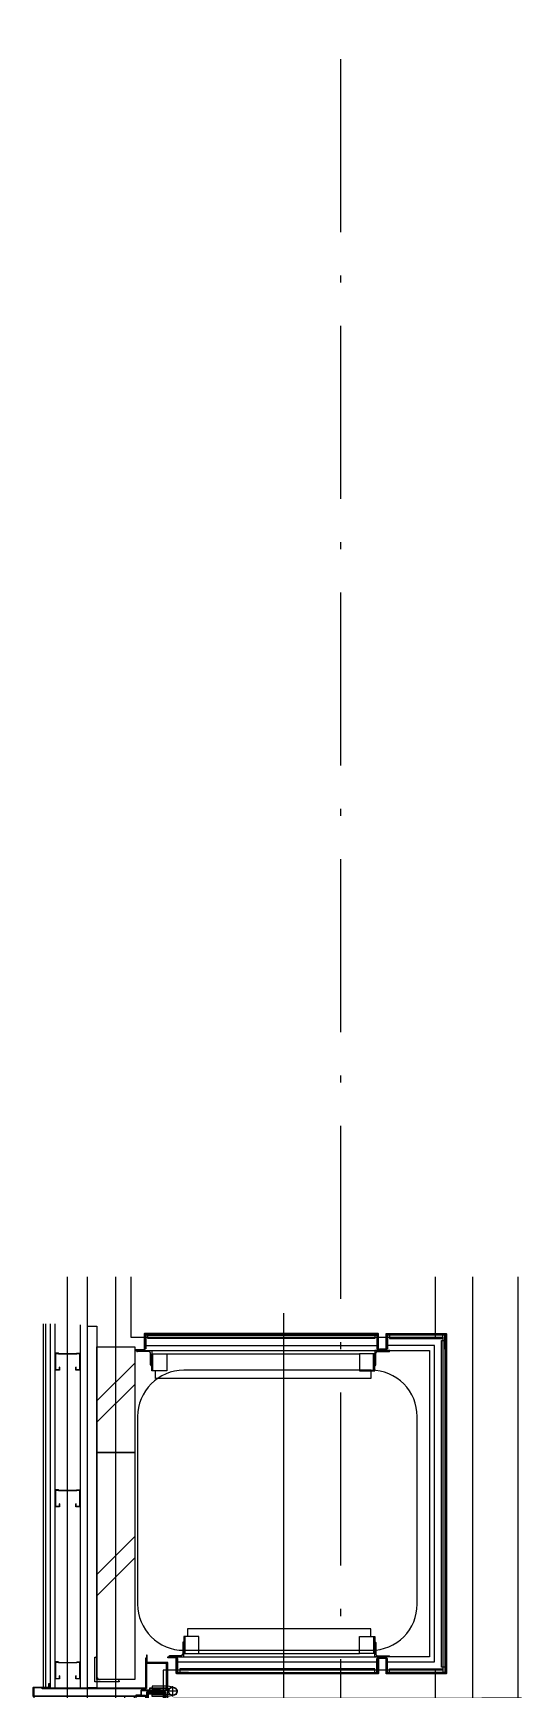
# Model space of a CAD drawing. Extents: x -120222 to -41942, y -19134 to 30932.
# Drawn here: x -69701 to -68408, y 24443 to 28821 of the extents above; entities that cross this region are included whole.
import ezdxf

# ---------------------------------------------------------------- set-up
doc = ezdxf.new("R2010")
doc.units = 0
doc.header["$LTSCALE"] = 150
doc.header["$MEASUREMENT"] = 0
doc.header["$PDMODE"] = 1
doc.header["$PDSIZE"] = -2
doc.linetypes.add('ISO-10______', pattern=[4.699, 3.048, -0.762, 0.127, -0.762])
doc.layers.get('0').update_dxf_attribs({"linetype": 'CONTINUOUS'})
doc.layers.add('____-567', color=7, linetype='CONTINUOUS')
doc.layers.add('____B', color=7, linetype='CONTINUOUS')

# ---------------------------------------------------------------- blocks, each defined once
blk = doc.blocks.new('____-68')
at = {"color": 1, "linetype": 'Continuous'}
for p, q in [((-75862.6, 20791), (-75822.6, 20791)), ((-75862.6, 20790), (-75862.6, 20791)), ((-75830.1, 20788), (-75860.6, 20788)), ((-75825.6, 20753), (-75825.6, 20783.5)), ((-75822.6, 20791), (-75822.6, 20751)), ((-75822.6, 20751), (-75823.6, 20751))]:
    blk.add_line(p, q, dxfattribs=at)
for centre, radius, start, end in [((-75860.6, 20790), 2, 180, 270), ((-75830.1, 20783.5), 4.5, 0, 90), ((-75823.6, 20753), 2, 180, 270)]:
    blk.add_arc(centre, radius, start, end, dxfattribs=at)
blk = doc.blocks.new('____-69')
at = {"color": 1, "linetype": 'Continuous'}
for p, q in [((-75232.6, 20791), (-75232.6, 20751)), ((-75192.6, 20791), (-75232.6, 20791)), ((-75229.6, 20753), (-75229.6, 20783.5)), ((-75225.1, 20788), (-75194.6, 20788)), ((-75192.6, 20790), (-75192.6, 20791)), ((-75232.6, 20751), (-75231.6, 20751))]:
    blk.add_line(p, q, dxfattribs=at)
for centre, radius, start, end in [((-75225.1, 20783.5), 4.5, 90, 180), ((-75194.6, 20790), 2, 270, 0), ((-75231.6, 20753), 2, 270, 0)]:
    blk.add_arc(centre, radius, start, end, dxfattribs=at)
blk = doc.blocks.new('____-70')
at = {"color": 1, "linetype": 'Continuous'}
for p, q in [((-75740.6, 20019), (-75740.6, 19988.5)), ((-75737.6, 20021), (-75738.6, 20021)), ((-75737.6, 19981), (-75737.6, 20021)), ((-75777.6, 19982), (-75777.6, 19981)), ((-75777.6, 19981), (-75737.6, 19981)), ((-75745.1, 19984), (-75775.6, 19984))]:
    blk.add_line(p, q, dxfattribs=at)
for centre, radius, start, end in [((-75738.6, 20019), 2, 90, 180), ((-75775.6, 19982), 2, 90, 180), ((-75745.1, 19988.5), 4.5, 270, 0)]:
    blk.add_arc(centre, radius, start, end, dxfattribs=at)
blk = doc.blocks.new('____-71')
at = {"color": 1, "linetype": 'Continuous'}
for p, q in [((-75232.6, 19981), (-75232.6, 20021)), ((-75232.6, 20021), (-75231.6, 20021)), ((-75229.6, 20019), (-75229.6, 19988.5)), ((-75192.6, 19981), (-75232.6, 19981)), ((-75225.1, 19984), (-75194.6, 19984)), ((-75192.6, 19982), (-75192.6, 19981))]:
    blk.add_line(p, q, dxfattribs=at)
for centre, radius, start, end in [((-75231.6, 20019), 2, 0, 90), ((-75225.1, 19988.5), 4.5, 180, 270), ((-75194.6, 19982), 2, 0, 90)]:
    blk.add_arc(centre, radius, start, end, dxfattribs=at)
blk = doc.blocks.new('____-76')
at = {"color": 1, "linetype": 'Continuous'}
for p, q in [((-75838.3, 20804), (-75226.9, 20804)), ((-75842.6, 20791), (-75222.6, 20791)), ((-75819.6, 20737), (-75819.6, 20782)), ((-75782.6, 20782), (-75272.6, 20782)), ((-75235.6, 20737), (-75235.6, 20782)), ((-75812.6, 20717), (-75812.6, 20737)), ((-75727.6, 20055), (-75727.6, 20035)), ((-75734.6, 20035), (-75734.6, 19990)), ((-75235.6, 20035), (-75235.6, 19990)), ((-75757.6, 19981), (-75222.6, 19981)), ((-75753.3, 19968), (-75226.9, 19968)), ((-75697.6, 19990), (-75272.6, 19990))]:
    blk.add_line(p, q, dxfattribs=at)
at = {"color": 1, "linetype": 'Continuous', "flags": 128}
for points in [[(-75864.6, 20791), (-75842.6, 20791), (-75842.6, 20791, 0.414214), (-75840.6, 20793), (-75840.6, 20834), (-75224.6, 20834), (-75224.6, 20793), (-75224.6, 20793, 0.414214), (-75222.6, 20791), (-75202.6, 20791), (-75202.6, 20793), (-75222.6, 20793), (-75222.6, 20834), (-75222.6, 20834, 0.414214), (-75224.6, 20836), (-75840.6, 20836), (-75840.6, 20836, 0.414214), (-75842.6, 20834), (-75842.6, 20793), (-75864.6, 20793)], [(-75840.6, 20795), (-75840.6, 20831.7), (-75840.6, 20831.7, -0.414214), (-75838.3, 20834), (-75810.6, 20834), (-75810.6, 20831.7), (-75838.3, 20831.7), (-75838.3, 20795)], [(-75224.6, 20795), (-75224.6, 20831.7), (-75224.6, 20831.7, 0.414214), (-75226.9, 20834), (-75254.6, 20834), (-75254.6, 20831.7), (-75226.9, 20831.7), (-75226.9, 20795)], [(-75219.6, 19979), (-75202.6, 19979), (-75202.6, 19979, -0.414214), (-75200.6, 19977), (-75200.6, 19938), (-75044.6, 19938), (-75044.6, 20834), (-75200.6, 20834), (-75200.6, 20795), (-75200.6, 20795, -0.414214), (-75202.6, 20793), (-75219.6, 20793), (-75219.6, 20795), (-75202.6, 20795), (-75202.6, 20834), (-75202.6, 20834, -0.414214), (-75200.6, 20836), (-75044.6, 20836), (-75044.6, 20836, -0.414214), (-75042.6, 20834), (-75042.6, 19938), (-75042.6, 19938, -0.414214), (-75044.6, 19936), (-75200.6, 19936), (-75200.6, 19936, -0.414214), (-75202.6, 19938), (-75202.6, 19977), (-75219.6, 19977)], [(-75200.6, 20795), (-75200.6, 20831.7), (-75200.6, 20831.7, -0.414214), (-75198.3, 20834), (-75170.6, 20834), (-75170.6, 20831.7), (-75198.3, 20831.7), (-75198.3, 20795)], [(-75074.6, 20834), (-75046.9, 20834), (-75046.9, 20834, -0.414214), (-75044.6, 20831.7), (-75044.6, 20794), (-75046.9, 20794), (-75046.9, 20831.7), (-75074.6, 20831.7)], [(-75779.6, 19981), (-75757.6, 19981), (-75757.6, 19981, -0.414214), (-75755.6, 19979), (-75755.6, 19938), (-75224.6, 19938), (-75224.6, 19979), (-75224.6, 19979, -0.414214), (-75222.6, 19981), (-75202.6, 19981), (-75202.6, 19979), (-75222.6, 19979), (-75222.6, 19938), (-75222.6, 19938, -0.414214), (-75224.6, 19936), (-75755.6, 19936), (-75755.6, 19936, -0.414214), (-75757.6, 19938), (-75757.6, 19979), (-75779.6, 19979)], [(-75755.6, 19977), (-75755.6, 19940.3), (-75755.6, 19940.3, 0.414214), (-75753.3, 19938), (-75725.6, 19938), (-75725.6, 19940.3), (-75753.3, 19940.3), (-75753.3, 19977)], [(-75224.6, 19977), (-75224.6, 19940.3), (-75224.6, 19940.3, -0.414214), (-75226.9, 19938), (-75254.6, 19938), (-75254.6, 19940.3), (-75226.9, 19940.3), (-75226.9, 19977)], [(-75200.6, 19977), (-75200.6, 19940.3), (-75200.6, 19940.3, 0.414214), (-75198.3, 19938), (-75170.6, 19938), (-75170.6, 19940.3), (-75198.3, 19940.3), (-75198.3, 19977)], [(-75074.6, 19938), (-75046.9, 19938), (-75046.9, 19938, 0.414214), (-75044.6, 19940.3), (-75044.6, 19978), (-75046.9, 19978), (-75046.9, 19940.3), (-75074.6, 19940.3)]]:
    blk.add_lwpolyline(points, format="xyb", close=True, dxfattribs=at)
for points in [[(-75231.9, 20831.7), (-75231.9, 20822.7), (-75833.3, 20822.7), (-75833.3, 20831.7)], [(-75193.3, 20831.7), (-75193.3, 20822.7), (-75051.9, 20822.7), (-75051.9, 20831.7)], [(-75046.9, 19954.3), (-75055.9, 19954.3), (-75055.9, 20817.7), (-75046.9, 20817.7)], [(-75822.6, 20737), (-75822.6, 20782), (-75782.6, 20782), (-75782.6, 20737)], [(-75232.6, 20737), (-75232.6, 20782), (-75272.6, 20782), (-75272.6, 20737)], [(-75737.6, 20035), (-75737.6, 19990), (-75697.6, 19990), (-75697.6, 20035)], [(-75232.6, 20035), (-75232.6, 19990), (-75272.6, 19990), (-75272.6, 20035)], [(-75231.9, 19940.3), (-75231.9, 19949.3), (-75748.3, 19949.3), (-75748.3, 19940.3)], [(-75193.3, 19940.3), (-75193.3, 19949.3), (-75051.9, 19949.3), (-75051.9, 19940.3)]]:
    blk.add_lwpolyline(points, close=True, dxfattribs=at)
for points in [[(-75198.3, 19968), (-75074.6, 19968), (-75074.6, 20804), (-75198.3, 20804)], [(-75198.3, 19968), (-75074.6, 19968), (-75074.6, 20804), (-75198.3, 20804)], [(-75202.6, 20791), (-75087.6, 20791), (-75087.6, 19981), (-75202.6, 19981)], [(-75242.6, 20737), (-75242.6, 20717), (-75812.6, 20717)], [(-75242.6, 20035), (-75242.6, 20055), (-75727.6, 20055)]]:
    blk.add_lwpolyline(points, dxfattribs=at)
at = {"color": 1}
for name in ['____-68', '____-69', '____-70', '____-71']:
    blk.add_blockref(name, (0, 0), dxfattribs=at)
blk = doc.blocks.new('____-78')
at = {"color": 1, "linetype": 'Continuous'}
for p, q in [((-75753.6, 19890.1), (-75780.6, 19890.1)), ((-75767.1, 19876.6), (-75767.1, 19903.6)), ((-76133.6, 19073), (-76133.6, 19876)), ((-75893.6, 19073), (-75893.6, 19876)), ((-75868.6, 19073), (-75868.6, 19876)), ((-75863.6, 19073), (-75863.6, 19876)), ((-75838.6, 19073), (-75838.6, 19877.6)), ((-75616.3, 19821.6), (-75779.6, 19658.4)), ((-76133.6, 18978), (-76133.6, 19073)), ((-75893.6, 18978), (-75893.6, 19073)), ((-75868.6, 18978), (-75868.6, 19073)), ((-75863.6, 18978), (-75863.6, 19073)), ((-75838.6, 18975.8), (-75838.6, 19073))]:
    blk.add_line(p, q, dxfattribs=at)
at = {"color": 1, "linetype": 'Continuous', "flags": 128}
for points in [[(-76112.4, 19899.4), (-75838.5, 19899.4), (-75838.5, 19978.9), (-75836.2, 19978.9), (-75836.2, 19899.4), (-75836.2, 19899.4, -0.414214), (-75838.5, 19897.1), (-76112.4, 19897.1)], [(-75787.2, 19885.1), (-75787.2, 19862.4), (-75789.5, 19862.4), (-75789.5, 19885.1), (-75831.7, 19885.1), (-75831.7, 19862.4), (-75834, 19862.4), (-75834, 19885.1), (-75834, 19885.1, -0.414214), (-75831.7, 19887.4), (-75789.5, 19887.4), (-75789.5, 19887.4, -0.414214), (-75787.2, 19885.1)], [(-75762.1, 19870), (-75739.4, 19870), (-75739.4, 19867.7), (-75762.1, 19867.7), (-75762.1, 19825.5), (-75739.4, 19825.5), (-75739.4, 19823.2), (-75762.1, 19823.2), (-75762.1, 19823.2, -0.414214), (-75764.4, 19825.5), (-75764.4, 19867.7), (-75764.4, 19867.7, -0.414214), (-75762.1, 19870)], [(-74846.9, 19870), (-74870.6, 19870), (-74870.6, 19867.7), (-74846.9, 19867.7), (-74846.9, 19825.5), (-74870.6, 19825.5), (-74870.6, 19823.2), (-74847.9, 19823.2), (-74847.9, 19823.2, 0.334948), (-74844.6, 19825.5), (-74844.6, 19867.7), (-74844.6, 19867.7, 0.414214), (-74846.9, 19870)], [(-75787.2, 18969.9), (-75787.2, 18993.6), (-75789.5, 18993.6), (-75789.5, 18969.9), (-75831.7, 18969.9), (-75831.7, 18993.6), (-75834, 18993.6), (-75834, 18970.9), (-75834, 18970.9, 0.334948), (-75831.7, 18967.6), (-75789.5, 18967.6), (-75789.5, 18967.6, 0.414214), (-75787.2, 18969.9)], [(-76112.4, 18954.6), (-75838.5, 18954.6), (-75838.5, 18920), (-75836.2, 18920), (-75836.2, 18954.6), (-75836.2, 18954.6, 0.414214), (-75838.5, 18956.9), (-76112.4, 18956.9)]]:
    blk.add_lwpolyline(points, format="xyb", close=True, dxfattribs=at)
for points in [[(-75836.2, 19966, 0.414214), (-75834.6, 19964.4), (-75784.2, 19964.4), (-75784.2, 19893.6), (-75849.6, 19893.6), (-75849.6, 19893.6, 0.414214), (-75851.2, 19892), (-75851.2, 19880.2), (-75864.6, 19880.2), (-75864.6, 19878.2), (-75851.2, 19878.2), (-75851.2, 19878.2, 0.365938), (-75849.6, 19880.2), (-75849.6, 19892), (-75784.2, 19892), (-75784.2, 19892, 0.414214), (-75782.6, 19893.6), (-75782.6, 19964.4), (-75782.6, 19964.4, 0.414214), (-75784.2, 19966), (-75834.6, 19966), (-75834.6, 19986), (-75836.2, 19986), (-75836.2, 19966)], [(-75849.6, 19878.2), (-75849.6, 19880.2), (-75840.2, 19880.2), (-75840.2, 19880.2, -0.761905), (-75840.2, 19876), (-76135, 19876), (-76135, 19876, -0.414214), (-76136.6, 19877.6), (-76136.6, 19899.4), (-76136.6, 19899.4, -0.414214), (-76135, 19901), (-76094.6, 19901), (-76094.6, 19911), (-76093, 19911), (-76093, 19901), (-76093, 19901, -0.414214), (-76094.6, 19899.4), (-76135, 19899.4), (-76135, 19878.2), (-75840.2, 19878.2)], [(-75835.6, 19073), (-75835.6, 19887.4), (-75835.6, 19887.4, -0.414214), (-75834, 19889), (-75810.6, 19889), (-75810.6, 19887.4), (-75834, 19887.4), (-75834, 19073)], [(-75776.2, 19884.9), (-75777, 19884.4), (-75777, 19884.4, -0.740944), (-75762, 19900.4, -0.740944), (-75765.5, 19878.7), (-75780.3, 19876.6), (-75821.1, 19876.6), (-75821.1, 19882.1), (-75781.4, 19882.1), (-75774.8, 19883)], [(-75787.2, 19073), (-75787.2, 19887.4), (-75810.6, 19887.4), (-75810.6, 19889), (-75787.2, 19889), (-75787.2, 19889, -0.414214), (-75785.6, 19887.4), (-75785.6, 19073)], [(-74950, 19870), (-75764.4, 19870), (-75764.4, 19846.6), (-75766, 19846.6), (-75766, 19870), (-75766, 19870, -0.414214), (-75764.4, 19871.6), (-74950, 19871.6)], [(-74950, 19821.6), (-75764.4, 19821.6), (-75764.4, 19821.6, -0.414214), (-75766, 19823.2), (-75766, 19846.6), (-75764.4, 19846.6), (-75764.4, 19823.2), (-74950, 19823.2)], [(-74950, 19821.6), (-74844.6, 19821.6), (-74844.6, 19821.6, 0.414214), (-74843, 19823.2), (-74843, 19846.6), (-74844.6, 19846.6), (-74844.6, 19823.2), (-74949, 19823.2)], [(-74949, 19870), (-74844.6, 19870), (-74844.6, 19846.6), (-74843, 19846.6), (-74843, 19870), (-74843, 19870, 0.414214), (-74844.6, 19871.6), (-74949, 19871.6)], [(-75835.6, 19073), (-75835.6, 18967.6), (-75835.6, 18967.6, 0.414214), (-75834, 18966), (-75810.6, 18966), (-75810.6, 18967.6), (-75834, 18967.6), (-75834, 19072)], [(-75787.2, 19072), (-75787.2, 18967.6), (-75810.6, 18967.6), (-75810.6, 18966), (-75787.2, 18966), (-75787.2, 18966, 0.414214), (-75785.6, 18967.6), (-75785.6, 19072)], [(-75849.6, 18975.8), (-75849.6, 18973.8), (-75840.2, 18973.8), (-75840.2, 18973.8, 0.761905), (-75840.2, 18978), (-76135, 18978), (-76135, 18978, 0.414214), (-76136.6, 18976.4), (-76136.6, 18954.6), (-76136.6, 18954.6, 0.414214), (-76135, 18953), (-76094.6, 18953), (-76094.6, 18943), (-76093, 18943), (-76093, 18953), (-76093, 18953, 0.414214), (-76094.6, 18954.6), (-76135, 18954.6), (-76135, 18975.8), (-75840.2, 18975.8)], [(-75836.2, 18937, -0.414214), (-75834.6, 18938.6), (-75784.2, 18938.6), (-75784.2, 18960.4), (-75849.6, 18960.4), (-75849.6, 18960.4, -0.414214), (-75851.2, 18962), (-75851.2, 18973.8), (-75864.6, 18973.8), (-75864.6, 18975.8), (-75851.2, 18975.8), (-75851.2, 18975.8, -0.365938), (-75849.6, 18973.8), (-75849.6, 18962), (-75784.2, 18962), (-75784.2, 18962, -0.414214), (-75782.6, 18960.4), (-75782.6, 18938.6), (-75782.6, 18938.6, -0.414214), (-75784.2, 18937), (-75834.6, 18937), (-75834.6, 18918), (-75836.2, 18918), (-75836.2, 18937)]]:
    blk.add_lwpolyline(points, format="xyb", dxfattribs=at)
for points in [[(-75779.6, 19073), (-75779.6, 19966), (-75784.9, 19966)], [(-75828.2, 19898.1), (-75828.2, 19893.6), (-75784.2, 19893.6), (-75784.2, 19898.1), (-75828.2, 19898.1), (-75784.2, 19893.6)], [(-75765.5, 19901.5), (-75781.1, 19903.6), (-75821.1, 19903.6), (-75821.1, 19898.1), (-75781.4, 19898.1), (-75774.8, 19897.2)], [(-75784.9, 18937), (-75779.6, 18937), (-75779.6, 19072)]]:
    blk.add_lwpolyline(points, dxfattribs=at)
for points in [[(-75830.6, 19882.5), (-75830.6, 19884.8), (-75790.6, 19884.8), (-75790.6, 19882.5)], [(-75664.5, 19775.6), (-75664.5, 19821.6), (-75435.5, 19821.6), (-75435.5, 19775.6)]]:
    blk.add_lwpolyline(points, close=True, dxfattribs=at)
at = {"color": 1, "linetype": 'Continuous'}
blk.add_circle((-75767.1, 19890.1), 10.5, dxfattribs=at)
blk.add_arc((-75767.1, 19890.1), 924.3, 268.8531, 358.8531, dxfattribs=at)
blk = doc.blocks.new('____-118')
at = {"color": 1, "linetype": 'Continuous', "flags": 128}
for points in [[(-75877.6, 6306), (-74972.6, 6306), (-74972.6, 20986)], [(-75072.6, 20986), (-75072.6, 20826)], [(-75072.6, 19946), (-75072.6, 19266), (-75072.6, 18766), (-75072.6, 9666), (-75072.6, 9166), (-75072.6, 8826)]]:
    blk.add_lwpolyline(points, dxfattribs=at)
blk = doc.blocks.new('____-119')
at = {"color": 1, "linetype": 'Continuous'}
for p, q in [((-76066.6, 20746.9), (-76067.4, 20746.9)), ((-76022.8, 20746.9), (-76023.6, 20746.9))]:
    blk.add_line(p, q, dxfattribs=at)
at = {"color": 1, "linetype": 'Continuous', "flags": 128}
for points in [[(-76069.6, 20783.9), (-76077.6, 20783.9), (-76069.6, 20783.9), (-76068.6, 20782.9), (-76021.6, 20782.9), (-76020.6, 20783.9), (-76012.6, 20783.9), (-76012.6, 20738.9), (-76023.6, 20738.9), (-76023.6, 20746.9)], [(-76066.6, 20746.9), (-76066.6, 20738.9), (-76077.6, 20738.9), (-76077.6, 20783.9)], [(-76067.4, 20746.9), (-76067.4, 20739.7), (-76076.8, 20739.7), (-76076.8, 20783.1), (-76069.9, 20783.1)], [(-76069.9, 20783.1), (-76068.9, 20782.1), (-76021.2, 20782.1), (-76020.2, 20783.1), (-76013.4, 20783.1), (-76013.4, 20739.7), (-76022.8, 20739.7), (-76022.8, 20746.9)]]:
    blk.add_lwpolyline(points, dxfattribs=at)
at = {"color": 1, "linetype": 'Continuous'}
blk.add_point((-76045.1, 20783.9), dxfattribs=at)
blk = doc.blocks.new('____-120')
at = {"color": 1, "linetype": 'Continuous'}
for p, q in [((-76066.6, 19930.7), (-76067.4, 19930.7)), ((-76022.8, 19930.7), (-76023.6, 19930.7))]:
    blk.add_line(p, q, dxfattribs=at)
at = {"color": 1, "linetype": 'Continuous', "flags": 128}
for points in [[(-76069.6, 19967.7), (-76077.6, 19967.7), (-76069.6, 19967.7), (-76068.6, 19966.7), (-76021.6, 19966.7), (-76020.6, 19967.7), (-76012.6, 19967.7), (-76012.6, 19922.7), (-76023.6, 19922.7), (-76023.6, 19930.7)], [(-76066.6, 19930.7), (-76066.6, 19922.7), (-76077.6, 19922.7), (-76077.6, 19967.7)], [(-76067.4, 19930.7), (-76067.4, 19923.5), (-76076.8, 19923.5), (-76076.8, 19966.9), (-76069.9, 19966.9)], [(-76069.9, 19966.9), (-76068.9, 19965.9), (-76021.2, 19965.9), (-76020.2, 19966.9), (-76013.4, 19966.9), (-76013.4, 19923.5), (-76022.8, 19923.5), (-76022.8, 19930.7)]]:
    blk.add_lwpolyline(points, dxfattribs=at)
at = {"color": 1, "linetype": 'Continuous'}
blk.add_point((-76045.1, 19967.7), dxfattribs=at)
blk = doc.blocks.new('____-121')
at = {"color": 1, "linetype": 'Continuous'}
for p, q in [((-76066.6, 20385.7), (-76067.4, 20385.7)), ((-76022.8, 20385.7), (-76023.6, 20385.7))]:
    blk.add_line(p, q, dxfattribs=at)
at = {"color": 1, "linetype": 'Continuous', "flags": 128}
for points in [[(-76069.6, 20422.7), (-76077.6, 20422.7), (-76069.6, 20422.7), (-76068.6, 20421.7), (-76021.6, 20421.7), (-76020.6, 20422.7), (-76012.6, 20422.7), (-76012.6, 20377.7), (-76023.6, 20377.7), (-76023.6, 20385.7)], [(-76066.6, 20385.7), (-76066.6, 20377.7), (-76077.6, 20377.7), (-76077.6, 20422.7)], [(-76067.4, 20385.7), (-76067.4, 20378.5), (-76076.8, 20378.5), (-76076.8, 20421.9), (-76069.9, 20421.9)], [(-76069.9, 20421.9), (-76068.9, 20420.9), (-76021.2, 20420.9), (-76020.2, 20421.9), (-76013.4, 20421.9), (-76013.4, 20378.5), (-76022.8, 20378.5), (-76022.8, 20385.7)]]:
    blk.add_lwpolyline(points, dxfattribs=at)
at = {"color": 1, "linetype": 'Continuous'}
blk.add_point((-76045.1, 20422.7), dxfattribs=at)
blk = doc.blocks.new('____-122')
at = {"color": 1, "linetype": 'Continuous'}
for p, q in [((-75867.6, 20299.3), (-75967.6, 20199.3)), ((-75867.6, 20242.7), (-75967.6, 20142.7))]:
    blk.add_line(p, q, dxfattribs=at)
blk = doc.blocks.new('____-123')
at = {"color": 1, "linetype": 'Continuous'}
for p, q in [((-75867.6, 20757.7), (-75967.6, 20657.7)), ((-75867.6, 20701.1), (-75967.6, 20601.1))]:
    blk.add_line(p, q, dxfattribs=at)
blk = doc.blocks.new('____-124')
at = {"color": 1, "linetype": 'Continuous'}
for p, q in [((-75973.6, 19980), (-75971.6, 19980)), ((-75973.6, 19915), (-75973.6, 19980)), ((-75967.6, 19929.5), (-75967.6, 19976)), ((-75908.6, 19915), (-75973.6, 19915)), ((-75912.6, 19921), (-75959.1, 19921)), ((-75908.6, 19917), (-75908.6, 19915))]:
    blk.add_line(p, q, dxfattribs=at)
for centre, radius, start, end in [((-75971.6, 19976), 4, 0, 90), ((-75959.1, 19929.5), 8.5, 180, 270), ((-75912.6, 19917), 4, 0, 90)]:
    blk.add_arc(centre, radius, start, end, dxfattribs=at)
blk = doc.blocks.new('____-125')
at = {"color": 1, "linetype": 'Continuous'}
for p, q in [((-75877.6, 20986), (-75877.6, 20826)), ((-76109.6, 20861), (-76109.6, 19901)), ((-76103.6, 20861), (-76103.6, 19901)), ((-76091.1, 20861), (-76091.1, 19901)), ((-76078.6, 20861), (-76078.6, 19901)), ((-76011.6, 20858.4), (-76011.6, 19901))]:
    blk.add_line(p, q, dxfattribs=at)
at = {"color": 1, "linetype": 'Continuous', "flags": 128}
for points in [[(-75967.6, 19899.4), (-75992.6, 19899.4), (-75992.6, 20854.9), (-75967.6, 20854.9)], [(-75867.6, 20801), (-75867.6, 20521), (-75967.6, 20521), (-75967.6, 20801)], [(-75867.6, 20521), (-75867.6, 19921), (-75967.6, 19921), (-75967.6, 20521)]]:
    blk.add_lwpolyline(points, close=True, dxfattribs=at)
at = {"color": 1}
for name in ['____-119', '____-123', '____-121', '____-122', '____-120', '____-124']:
    blk.add_blockref(name, (0, 0), dxfattribs=at)
blk = doc.blocks.new('____-144')
at = {"color": 1, "linetype": 'Continuous', "flags": 128}
blk.add_lwpolyline([(-75052.6, 19946), (-75792.6, 19946), (-75792.6, 9841), (-75877.6, 9841), (-75877.6, 8826)], dxfattribs=at)
blk = doc.blocks.new('____-166')
at = {"color": 1, "linetype": 'Continuous'}
for p, q in [((-76045.1, 18311.2), (-76045.1, 20986)), ((-75917.6, -1166.2), (-75917.6, 20986)), ((-75472.6, 18311.2), (-75472.6, 20890)), ((-75877.6, 20826), (-75052.6, 20826)), ((-75072.6, 20826), (-75052.6, 20826)), ((-75052.6, 20826), (-75052.6, 19946)), ((-75052.6, 20826), (-75052.6, 19946)), ((-75052.6, 19946), (-75072.6, 19946))]:
    blk.add_line(p, q, dxfattribs=at)
at = {"color": 1, "linetype": 'Continuous', "flags": 128}
blk.add_lwpolyline([(-75992.6, 9906), (-75982.6, 9906), (-75982.6, 12730.5), (-75982.6, 12730.5), (-75982.6, 18831.5), (-75992.6, 18831.5), (-75992.6, 20986)], dxfattribs=at)
blk.add_lwpolyline([(-75242, 20738.5), (-75738, 20738.5), (-75738, 20738.5, 0.414214), (-75860, 20616.5), (-75860, 20120.5), (-75860, 20120.5, 0.414214), (-75738, 19998.5), (-75242, 19998.5), (-75242, 19998.5, 0.414214), (-75120, 20120.5), (-75120, 20616.5), (-75120, 20616.5, 0.414214), (-75242, 20738.5)], format="xyb", close=True, dxfattribs=at)
at = {"color": 1}
for name in ['____-125', '____-118', '____-76', '____-78', '____-144']:
    blk.add_blockref(name, (0, 0), dxfattribs=at)
blk = doc.blocks.new('____-167')
at = {"color": 1, "linetype": 'Continuous'}
blk.add_line((-74852.6, -439), (-74852.6, 20986), dxfattribs=at)
at = {"color": 1}
blk.add_blockref('____-166', (0, 0), dxfattribs=at)

msp = doc.modelspace()

# ---------------------------------------------------------------- linework, layer by layer
at = {"layer": '____B', "color": 6, "linetype": 'ISO-10______'}
msp.add_line((-68887.45335, -18224.63716), (-68887.45335, 28821.32985), dxfattribs=at)

# ---------------------------------------------------------------- block references
at = {"layer": '____-567', "color": 0}
msp.add_blockref('____-167', (6435.10495, 4548.69799), dxfattribs=at)

doc.saveas('drawing.dxf')
